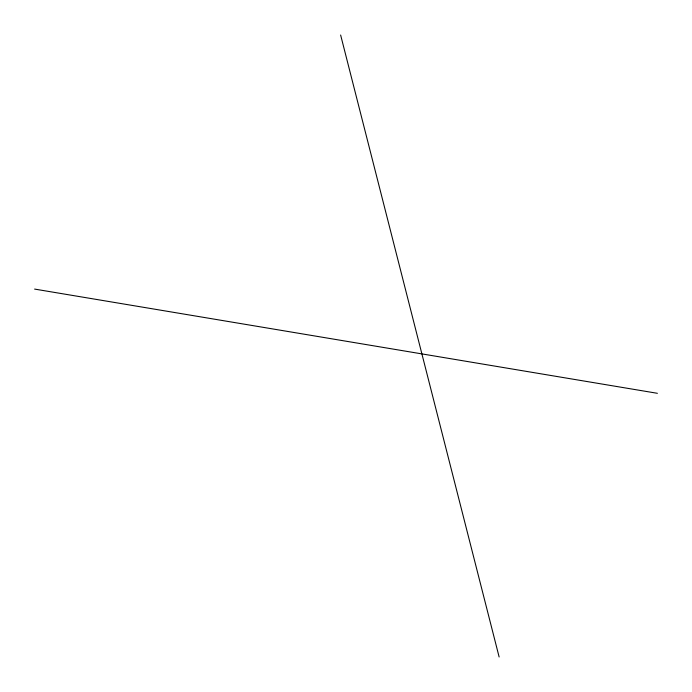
<?xml version="1.0" encoding="UTF-8"?>
<svg xmlns="http://www.w3.org/2000/svg" width="692" height="692" viewBox="0 0 692 692"><rect width="100%" height="100%" fill="white"/><g stroke="black" fill="none" stroke-linecap="round" stroke-linejoin="round"><path stroke-width="1.04" d="M34.6 289.083L657.4 393.307M340.628 35.015L499.131 656.985"/></g></svg>
